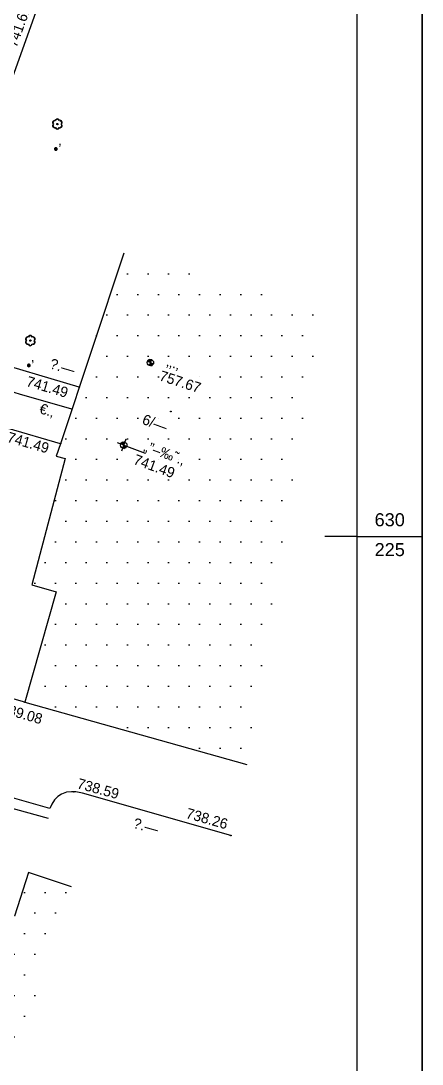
# Model space of a CAD drawing. Extents: x 220180 to 220303, y 630173 to 630265.
# Drawn here: x 220236.51 to 220251.98, y 630204.7 to 630244.85 of the extents above; entities that cross this region are included whole.
import ezdxf
from ezdxf.enums import TextEntityAlignment as Align

# ---------------------------------------------------------------- set-up
doc = ezdxf.new("R2010")
doc.units = 0
for name, color, linetype in [('C1680', 7, 'Continuous'), ('M1200', 7, 'Continuous'), ('M1280', 7, 'Continuous'), ('M1502', 15, 'Continuous'), ('M2801', 95, 'Continuous')]:
    doc.layers.add(name, color=color, linetype=linetype)
for name, color, linetype, lineweight in [('M2200', 5, 'Continuous', 25), ('M2220', 1, 'Continuous', 25), ('M2221', 1, 'Continuous', 25), ('M2299', 7, 'Continuous', 25), ('M2602', 142, 'Continuous', 25), ('M2605', 142, 'Continuous', 25), ('M2612', 64, 'Continuous', 25)]:
    doc.layers.add(name, color=color, linetype=linetype, lineweight=lineweight)
doc.styles.add('HANIT_TEXT', font='hebtxt')
doc.styles.add('hebtxt', font='hebtxt.shx')
doc.styles.get("Standard").update_dxf_attribs({"font": 'arial.ttf'})

# ---------------------------------------------------------------- blocks, each defined once
blk = doc.blocks.new('M2801_E')
blk.add_circle((0, 0), 0.1)
for centre, radius, start, end in [((-0.4, 0.22), 0.341, 79.5476, 220.6676), ((-0.4, 0.22), 0.291, 79.5476, 220.6676), ((-0.01, 0.45), 0.345, 16.9888, 163.3873), ((-0.01, 0.45), 0.295, 16.9888, 163.3873), ((0.4, 0.23), 0.336, 316.983, 103.5155), ((0.4, 0.23), 0.286, 316.983, 103.5155), ((-0.4, -0.22), 0.342, 140.0738, 283.845), ((-0.4, -0.22), 0.292, 140.0738, 283.845), ((-0.01, -0.48), 0.32, 193.6832, 346.6724), ((-0.01, -0.48), 0.27, 193.6832, 346.6724), ((0.4, -0.23), 0.336, 253.4741, 43.3943), ((0.4, -0.23), 0.286, 253.4741, 43.3943)]:
    blk.add_arc(centre, radius, start, end)
at = {"style": 'HANIT_TEXT'}
blk.add_attdef('NAME', text='', height=1.6, dxfattribs=at).set_placement((0, 0.5), align=Align.BOTTOM_CENTER)
at = {"style": 'HANIT_TEXT', "flags": 1}
for tag, p in [('HEIGHT', (0, -1)), ('DIAMETER', (0, -5)), ('TOP_DIAMETER', (0, -7)), ('TYPE', (0, -9))]:
    blk.add_attdef(tag, text='', height=1.6, dxfattribs=at).set_placement(p, align=Align.TOP_CENTER)
at = {"style": 'HANIT_TEXT'}
blk.add_attdef('MARK', text='', height=1.6, dxfattribs=at).set_placement((0, -3), align=Align.TOP_CENTER)
blk = doc.blocks.new('M1502_P')
blk.add_point((0, 0))
at = {"style": 'HANIT_TEXT', "flags": 1}
blk.add_attdef('NAME', text='', height=1.6, dxfattribs=at).set_placement((0, 0.5), align=Align.BOTTOM_CENTER)
at = {"style": 'HANIT_TEXT'}
blk.add_attdef('HEIGHT', text='', height=1.6, dxfattribs=at).set_placement((0, -1), align=Align.TOP_CENTER)
at = {"style": 'HANIT_TEXT', "flags": 1}
blk.add_attdef('MARK', text='', height=1.6, dxfattribs=at).set_placement((0, -3), align=Align.TOP_CENTER)
blk = doc.blocks.new('M2602_A')
at = {"style": 'hebtxt'}
blk.add_attdef('MARK', text='', height=1, dxfattribs=at).set_placement((0, -0.75), align=Align.MIDDLE_CENTER)
blk = doc.blocks.new('M2605_A')
blk.add_circle((0, 0), 0.05)
at = {"style": 'hebtxt'}
blk.add_attdef('MARK', text='', height=1, dxfattribs=at).set_placement((0, -0.75), align=Align.MIDDLE_CENTER)
blk = doc.blocks.new('M2200_A')
blk.add_circle((0, 0), 0.05)
at = {"style": 'hebtxt'}
blk.add_attdef('NAME', text='', height=1, dxfattribs=at).set_placement((0, 0.5), align=Align.BOTTOM_CENTER)
blk.add_attdef('FLOOR_NUM', text='', height=1, dxfattribs=at).set_placement((5.33, 0), align=Align.MIDDLE_CENTER)
blk.add_attdef('DESC', text='', height=1, dxfattribs=at).set_placement((-3, -1), align=Align.TOP_RIGHT)
blk.add_attdef('MARK', text='', height=1, dxfattribs=at).set_placement((0, -1), align=Align.TOP_CENTER)
at = {"style": 'hebtxt', "flags": 1}
blk.add_attdef('MATERIAL', text='', height=1, dxfattribs=at).set_placement((0, -3), align=Align.TOP_CENTER)
blk = doc.blocks.new('M2220_E')
for p, q in [((0, 0.1), (-0.49, 0.1)), ((0, 0.2), (-0.46, 0.2)), ((0, 0.3), (-0.4, 0.3)), ((0, 0.4), (-0.3, 0.4)), ((0, -0.1), (0.49, -0.1)), ((0, -0.2), (0.46, -0.2)), ((0, -0.3), (0.4, -0.3)), ((0, -0.4), (0.3, -0.4))]:
    blk.add_line(p, q)
for points in [[(0, 0), (-1, 0)], [(0, 1), (0, -1)], [(0, 0), (3.53, 0)]]:
    blk.add_lwpolyline(points)
blk.add_circle((0, 0), 0.5)
at = {"style": 'hebtxt'}
blk.add_attdef('MARK', text='', height=1, dxfattribs=at).set_placement((0, 1), align=Align.BOTTOM_CENTER)
blk.add_attdef('HEIGHT', text='', height=1, dxfattribs=at).set_placement((3.62, 1), align=Align.TOP_CENTER)
blk = doc.blocks.new('M2221_E')
for p, q in [((0, 0.1), (-0.49, 0.1)), ((0, 0.2), (-0.46, 0.2)), ((0, 0.3), (-0.4, 0.3)), ((0, 0.4), (-0.3, 0.4)), ((0, -0.1), (0.49, -0.1)), ((0, -0.2), (0.46, -0.2)), ((0, -0.3), (0.4, -0.3)), ((0, -0.4), (0.3, -0.4))]:
    blk.add_line(p, q)
for points in [[(0, 0), (-0.5, 0)], [(0, 0.5), (0, -0.5)], [(0, 0), (0.5, 0)]]:
    blk.add_lwpolyline(points)
blk.add_circle((0, 0), 0.5)
at = {"style": 'hebtxt'}
blk.add_attdef('MARK', text='', height=1, dxfattribs=at).set_placement((0, 0.5), align=Align.BOTTOM_CENTER)
blk.add_attdef('OH', text='', height=1, dxfattribs=at).set_placement((1, 0), align=Align.MIDDLE_LEFT)

msp = doc.modelspace()

# ---------------------------------------------------------------- hatches: boundary and pattern name
at = {"layer": 'M2299'}
h = msp.add_hatch(dxfattribs=at)
h.set_pattern_fill('DOTS', color=256, scale=0.5)
h.paths.add_polyline_path([(220240.479, 630235.906), (220238.041, 630228.578), (220237.881, 630228.098), (220238.221, 630228.003), (220236.94, 630223.15), (220237.875, 630222.874), (220236.668, 630218.625), (220245.224, 630216.224), (220248.304, 630233.692)])
h = msp.add_hatch(dxfattribs=at)
h.set_pattern_fill('DOTS', color=256, scale=0.5)
h.paths.add_polyline_path([(220238.463, 630211.518), (220236.806, 630212.077), (220236.268, 630210.393), (220231.88, 630211.808), (220228.255, 630200.31), (220234.512, 630198.633)])

# ---------------------------------------------------------------- linework, layer by layer
at = {"layer": 'C1680'}
for q in [(220248.229, 630225), (220251.979, 630225)]:
    msp.add_line((220249.479, 630225), q, dxfattribs=at)
msp.add_lwpolyline([(220179.853, 630173.136), (220251.979, 630173.136), (220251.979, 630264.971), (220179.853, 630264.971), (220179.853, 630173.136)], dxfattribs=at)
at = {"layer": 'M1200'}
msp.add_lwpolyline([(220182.353, 630175.636), (220249.479, 630175.636), (220249.479, 630262.471), (220182.353, 630262.471), (220182.353, 630175.636)], dxfattribs=at)
at = {"layer": 'M1280'}
msp.add_lwpolyline([(220260.353, 630173.203), (220260.354, 630264.971), (220251.979, 630264.971), (220251.978, 630173.203)], dxfattribs=at)
at = {"layer": 'M2200'}
for points in [[(220240.479, 630235.906, 741.48), (220238.041, 630228.578, 741.495), (220238.041, 630228.578, 742.097), (220237.881, 630228.098, 742.099), (220238.221, 630228.003, 742.097), (220236.94, 630223.15, 742.097), (220237.875, 630222.874, 742.085), (220236.668, 630218.625, 742.082), (220236.668, 630218.625, 739.083), (220245.224, 630216.224, 738.222)], [(220238.463, 630211.518, 739.713), (220236.806, 630212.077, 739.721), (220236.268, 630210.393, 739.72), (220231.88, 630211.808, 739.728), (220228.255, 630200.31, 739.712)]]:
    msp.add_polyline3d(points, dxfattribs=at)
at = {"layer": 'M2602'}
msp.add_polyline3d([(220238.482, 630229.902, 741.492), (220236.467, 630230.483, 741.47), (220236.122, 630230.583, 741.239), (220235.729, 630230.696, 741.007)], dxfattribs=at)
at = {"layer": 'M2605'}
for points in [[(220237.155, 630245.377, 741.606), (220235.202, 630239.959, 741.297)], [(220238.766, 630230.756, 741.49), (220235.036, 630231.856, 741.001), (220235.092, 630232.065, 740.997)], [(220236.668, 630218.625, 739.083), (220228.639, 630220.907, 739.998), (220231.883, 630229.98, 740.479), (220231.773, 630230.017, 740.48), (220231.944, 630230.488, 740.565), (220231.944, 630230.488, 740.768), (220232.422, 630230.305, 740.859), (220232.507, 630230.166, 740.875), (220233.615, 630229.848, 741.023), (220233.571, 630229.678, 741.018)], [(220238.041, 630228.578, 741.495), (220236.027, 630229.159, 741.473), (220235.681, 630229.259, 741.241), (220235.336, 630229.358, 741.009), (220234.394, 630229.63, 741.007), (220234.34, 630229.481, 741.008)], [(220244.607, 630213.498, 738.26), (220238.893, 630215.119, 738.595), (220238.63, 630215.177, 738.595), (220238.471, 630215.183, 738.595), (220238.275, 630215.158, 738.595), (220238.08, 630215.084, 738.606), (220237.942, 630214.997, 738.625), (220237.811, 630214.863, 738.632), (220237.705, 630214.707, 738.651), (220237.625, 630214.537, 738.664), (220228.621, 630217.105, 739.998), (220227.515, 630217.421, 739.971), (220227.365, 630217.025, 739.938), (220227.461, 630216.995, 739.947), (220224.181, 630208.524, 739.686), (220223.499, 630206.762, 739.554), (220223.813, 630206.633, 739.545)]]:
    msp.add_polyline3d(points, dxfattribs=at)
at = {"layer": 'M2612'}
msp.add_polyline3d([(220232.938, 630215.435, 740.007), (220237.565, 630214.157, 740.036)], dxfattribs=at)

# ---------------------------------------------------------------- block references
at = {"layer": 'M1502'}
ref = msp.add_blockref('M1502_P', (220237.155, 630245.377, 741.606), dxfattribs=dict(at, xscale=0.25, yscale=0.25, zscale=0.25, rotation=70.1775354297678))
ref.add_attrib('HEIGHT', '741.61', dxfattribs={"layer": '0', "height": 0.4, "rotation": 70.1775, "style": 'HANIT_TEXT'}).set_placement((220236.248, 630244.709, 741.606), align=Align.TOP_CENTER)
ref = msp.add_blockref('M1502_P', (220238.766, 630230.756, 741.49), dxfattribs=dict(at, xscale=0.25, yscale=0.25, zscale=0.25, rotation=343.5737505329785))
ref.add_attrib('HEIGHT', '741.49', dxfattribs={"layer": '0', "height": 0.4, "rotation": 343.5738, "style": 'HANIT_TEXT'}).set_placement((220237.589, 630230.955, 741.49), align=Align.TOP_CENTER)
at = {"layer": 'M1502', "xscale": 0.25, "yscale": 0.25, "zscale": 0.25, "rotation": 343.914799893076}
msp.add_blockref('M1502_P', (220238.482, 630229.902, 741.492), dxfattribs=at)
at = {"layer": 'M1502'}
ref = msp.add_blockref('M1502_P', (220238.041, 630228.578, 741.495), dxfattribs=dict(at, xscale=0.25, yscale=0.25, zscale=0.25, rotation=343.914799893076))
ref.add_attrib('HEIGHT', '741.49', dxfattribs={"layer": '0', "height": 0.4, "rotation": 343.9148, "style": 'HANIT_TEXT'}).set_placement((220236.853, 630228.812, 741.495), align=Align.TOP_CENTER)
at = {"layer": 'M1502', "xscale": 0.25, "yscale": 0.25, "zscale": 0.25, "rotation": 344.1303521178875}
msp.add_blockref('M1502_P', (220236.668, 630218.625, 739.083), dxfattribs=at).add_auto_attribs({'HEIGHT': '739.08'})
at = {"layer": 'M1502'}
ref = msp.add_blockref('M1502_P', (220238.55, 630215.18, 738.595), dxfattribs=dict(at, xscale=0.25, yscale=0.25, zscale=0.25, rotation=45.64860374569016))
ref.add_attrib('HEIGHT', '738.59', dxfattribs={"layer": '0', "height": 0.4, "rotation": 344.7358, "style": 'HANIT_TEXT'}).set_placement((220239.547, 630215.492, 738.595), align=Align.TOP_CENTER)
ref = msp.add_blockref('M1502_P', (220244.607, 630213.498, 738.26), dxfattribs=dict(at, xscale=0.25, yscale=0.25, zscale=0.25, rotation=344.1623027556854))
ref.add_attrib('HEIGHT', '738.26', dxfattribs={"layer": '0', "height": 0.4, "rotation": 344.1623, "style": 'HANIT_TEXT'}).set_placement((220243.744, 630214.34, 738.26), align=Align.TOP_CENTER)
at = {"layer": 'M2200'}
ref = msp.add_blockref('M2200_A', (220242.294, 630229.815, 741.384), dxfattribs=dict(at, xscale=0.2499999999999995, yscale=0.2499999999999995, zscale=0.2499999999999995, rotation=339.8155830475257))
ref.add_attrib('FLOOR_NUM', '6/—', dxfattribs={"layer": '0', "height": 0.4, "rotation": 339.8156, "style": 'hebtxt'}).set_placement((220241.685, 630229.37, 741.384), align=Align.MIDDLE_CENTER)
at = {"layer": 'M2220'}
ref = msp.add_blockref('M2220_E', (220240.477, 630228.518, 741.493), dxfattribs=dict(at, xscale=0.2499999999999993, yscale=0.2499999999999993, zscale=0.2499999999999993, rotation=339.8155830475257))
ref.add_attrib('MARK', '„”–‰˜.‚', dxfattribs={"layer": '0', "height": 0.4, "rotation": 339.8156, "style": 'hebtxt'}).set_placement((220241.943, 630227.921, 741.493), align=Align.BOTTOM_CENTER)
ref = msp.add_blockref('M1502_P', (220240.477, 630228.518, 741.493), dxfattribs=dict(at, xscale=0.2499999999999993, yscale=0.2499999999999993, zscale=0.2499999999999993, rotation=339.8155830475257))
ref.add_attrib('HEIGHT', '741.49', dxfattribs={"layer": '0', "height": 0.4, "rotation": 339.8156, "style": 'HANIT_TEXT'}).set_placement((220241.726, 630227.9, 741.493), align=Align.TOP_CENTER)
at = {"layer": 'M2221'}
ref = msp.add_blockref('M2221_E', (220241.505, 630231.697, 757.67), dxfattribs=dict(at, xscale=0.2499999999999998, yscale=0.2499999999999998, zscale=0.2499999999999998, rotation=340.6829360235807))
ref.add_attrib('MARK', '‚‚.‚', dxfattribs={"layer": '0', "height": 0.4, "rotation": 341.5298, "style": 'hebtxt'}).set_placement((220242.307, 630231.389, 757.705), align=Align.BOTTOM_CENTER)
ref = msp.add_blockref('M1502_P', (220241.505, 630231.697, 757.67), dxfattribs=dict(at, xscale=0.2499999999999993, yscale=0.2499999999999993, zscale=0.2499999999999993, rotation=342.4268743729119))
ref.add_attrib('HEIGHT', '757.67', dxfattribs={"layer": '0', "height": 0.4, "rotation": 342.1459, "style": 'HANIT_TEXT'}).set_placement((220242.718, 630231.153, 757.697), align=Align.TOP_CENTER)
at = {"layer": 'M2602'}
ref = msp.add_blockref('M2602_A', (220238.482, 630229.902, 741.492), dxfattribs=dict(at, xscale=0.25, yscale=0.25, zscale=0.25, rotation=343.914799893076))
ref.add_attrib('NAME', '€.‚', dxfattribs={"layer": '0', "height": 0.4, "rotation": 343.9148, "style": 'HANIT_TEXT'}).set_placement((220237.433, 630229.564, 741.492), align=Align.BOTTOM_CENTER)
at = {"layer": 'M2605'}
ref = msp.add_blockref('M2605_A', (220237.155, 630245.377, 741.606), dxfattribs=dict(at, xscale=0.25, yscale=0.25, zscale=0.25, rotation=70.1775354297678))
ref.add_attrib('MARK', ' \x81.—', dxfattribs={"layer": '0', "height": 0.4, "rotation": 70.1775, "style": 'HANIT_TEXT'}).set_placement((220235.463, 630242.77, 741.606), align=Align.TOP_CENTER)
ref = msp.add_blockref('M2605_A', (220238.766, 630230.756, 741.49), dxfattribs=dict(at, xscale=0.25, yscale=0.25, zscale=0.25, rotation=343.5737505329785))
ref.add_attrib('MARK', ' \x81.—', dxfattribs={"layer": '0', "height": 0.4, "rotation": 343.5738, "style": 'HANIT_TEXT'}).set_placement((220238.109, 630231.751, 741.49), align=Align.TOP_CENTER)
at = {"layer": 'M2605', "xscale": 0.25, "yscale": 0.25, "zscale": 0.25, "rotation": 343.914799893076}
msp.add_blockref('M2605_A', (220238.041, 630228.578, 741.495), dxfattribs=at)
at = {"layer": 'M2605'}
ref = msp.add_blockref('M2605_A', (220236.668, 630218.625, 739.083), dxfattribs=dict(at, xscale=0.25, yscale=0.25, zscale=0.25, rotation=344.1303521178875))
ref.add_attrib('MARK', ' \x81.—', dxfattribs={"layer": '0', "height": 0.4, "rotation": 344.1304, "style": 'HANIT_TEXT'}).set_placement((220232.936, 630219.557, 739.083), align=Align.TOP_CENTER)
ref = msp.add_blockref('M2605_A', (220244.607, 630213.498, 738.26), dxfattribs=dict(at, xscale=0.25, yscale=0.25, zscale=0.25, rotation=344.1623027556854))
ref.add_attrib('MARK', ' \x81.—', dxfattribs={"layer": '0', "height": 0.4, "rotation": 344.1623, "style": 'HANIT_TEXT'}).set_placement((220241.32, 630214.069, 738.26), align=Align.TOP_CENTER)
at = {"layer": 'M2801', "xscale": 0.25, "yscale": 0.25, "zscale": 0.25}
for p in [(220237.923, 630240.878), (220236.881, 630232.546)]:
    msp.add_blockref('M2801_E', p, dxfattribs=at).add_auto_attribs({'MARK': '•’'})

# ---------------------------------------------------------------- texts
at = {"layer": 'C1680'}
msp.add_text('630', height=0.5, dxfattribs=at).set_placement((220250.729, 630225.25), align=Align.BOTTOM_CENTER)
msp.add_text('225', height=0.5, dxfattribs=at).set_placement((220250.729, 630224.75), align=Align.TOP_CENTER)

doc.saveas('drawing.dxf')
